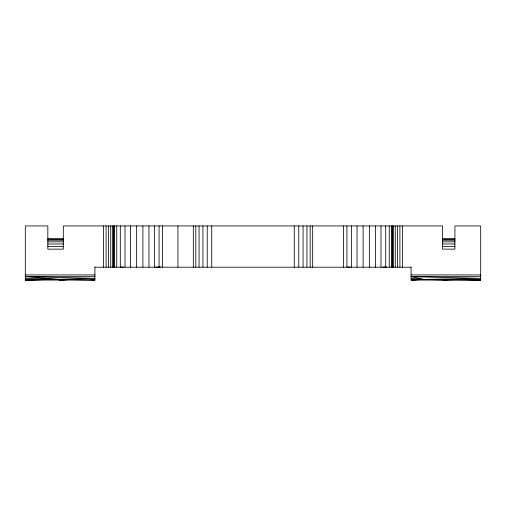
<?xml version="1.0" encoding="UTF-8"?>
<svg xmlns="http://www.w3.org/2000/svg" width="506" height="506" viewBox="0 0 506 506"><rect width="100%" height="100%" fill="white"/><g stroke="black" fill="none" stroke-linecap="round" stroke-linejoin="round"><path stroke-width="0.76" d="M448.158 279.552L445.887 280.065L430.094 279.578M382.707 267.2L386.609 266.94M155.785 267.2L160.491 266.902M68.5 279.552L60.113 280.065L57.842 279.552M419.537 279.571L411.074 280.065L411.074 266.966M463.344 279.565L480.7 280.065L423.775 279.382L411.074 276.649L480.7 278.357L423.775 279.382L411.074 280.065L480.7 280.065L480.7 225.935L454.913 225.935L454.913 249.148L442.535 249.148L442.535 225.935L63.307 225.935L63.307 249.148L47.836 249.148L47.836 225.935L25.3 225.935L25.3 280.065L94.926 280.065L94.926 266.966M70.17 279.571L60.113 280.065L58.949 279.609M455.944 279.571L445.887 280.065L441.194 279.527M46.356 279.565L25.3 280.065L94.926 278.357L25.3 276.649L58.373 279.382L94.926 280.065L90.441 279.59M47.836 238.832L63.307 238.832M442.535 238.832L454.913 238.832M47.836 239.18L63.307 239.18M442.535 239.18L454.913 239.18M47.836 240.211L63.307 240.211M442.535 240.211L454.913 240.211M47.836 241.855L63.307 241.855M442.535 241.855L454.913 241.855M47.836 243.987L63.307 243.987M442.535 243.987L454.913 243.987M47.836 246.479L63.307 246.479M442.535 246.479L454.913 246.479M94.926 267.2L411.074 267.2M25.3 274.935L94.926 274.935M411.074 274.935L480.7 274.935M25.3 276.649L94.926 276.649M411.074 276.649L480.7 276.649M25.3 278.357L58.373 279.382M411.074 278.357L423.775 279.382M120.194 266.94L123.293 267.2M347.875 266.947L350.215 267.2M402.567 225.935L402.567 267.2M399.898 225.935L399.898 267.2M397.406 225.935L397.406 267.2M395.275 225.935L395.275 267.2M393.63 225.935L393.63 267.2M392.599 225.935L392.599 267.2M392.251 225.935L392.251 267.2M391.492 225.935L391.492 267.2M389.259 225.935L389.259 267.2M385.692 225.935L385.692 267.2M380.993 225.935L380.993 267.2M375.439 225.935L375.439 267.2M369.355 225.935L369.355 267.2M363.106 225.935L363.106 267.2M357.046 225.935L357.046 267.2M351.55 225.935L351.55 267.2M346.92 225.935L346.92 267.2M343.447 225.935L343.447 267.2M312.676 225.935L312.676 267.2M310.191 225.935L310.191 267.2M306.94 225.935L306.94 267.2M303.069 225.935L303.069 267.2M298.774 225.935L298.774 267.2M294.258 225.935L294.258 267.2M211.742 225.935L211.742 267.2M207.226 225.935L207.226 267.2M202.931 225.935L202.931 267.2M199.06 225.935L199.06 267.2M195.809 225.935L195.809 267.2M193.324 225.935L193.324 267.2M177.941 225.935L177.941 267.2M162.552 225.935L162.552 267.2M159.08 225.935L159.08 267.2M154.45 225.935L154.45 267.2M148.954 225.935L148.954 267.2M142.894 225.935L142.894 267.2M136.645 225.935L136.645 267.2M130.561 225.935L130.561 267.2M125.007 225.935L125.007 267.2M120.308 225.935L120.308 267.2M116.741 225.935L116.741 267.2M114.508 225.935L114.508 267.2M113.749 225.935L113.749 267.2M113.401 225.935L113.401 267.2M112.37 225.935L112.37 267.2M110.725 225.935L110.725 267.2M108.594 225.935L108.594 267.2M106.102 225.935L106.102 267.2M103.433 225.935L103.433 267.2"/></g></svg>
